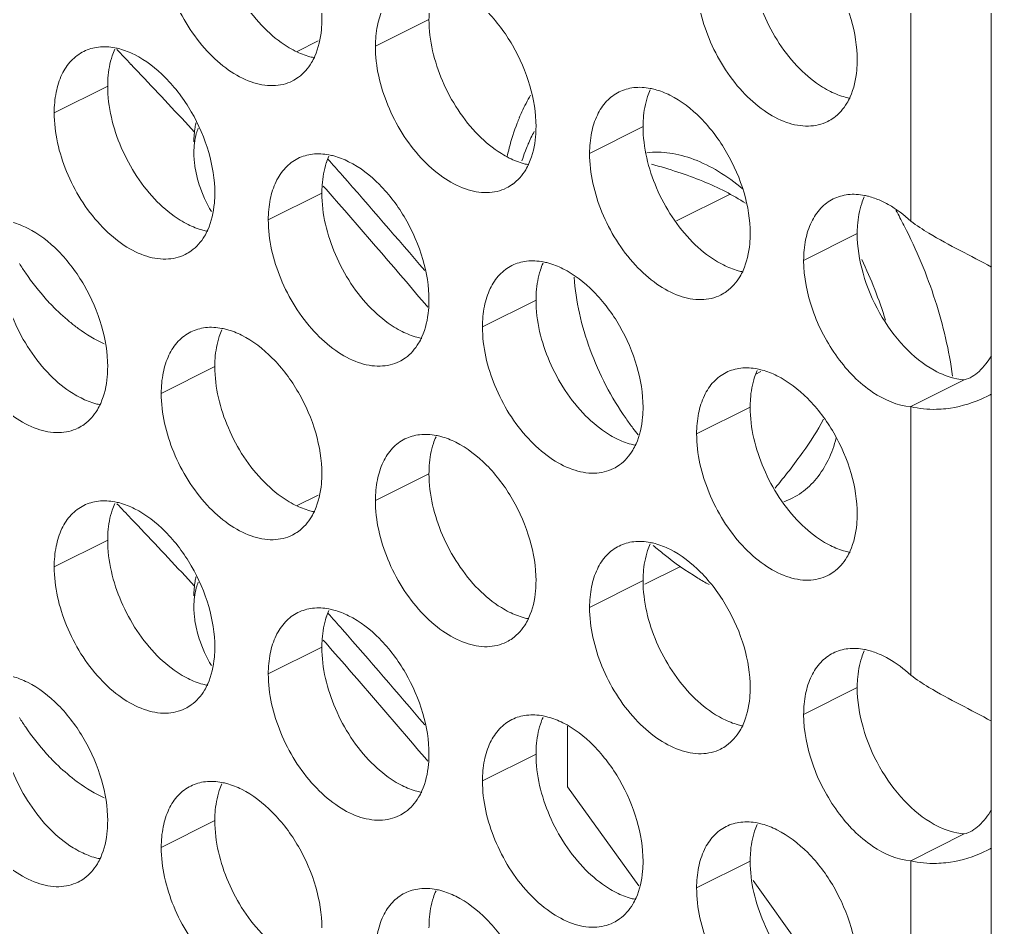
# Model space of a CAD drawing. Header units: millimetres. Extents: x 0 to 2524, y 0 to 1785.
# Drawn here: x 1889.64 to 1899.91, y 757.91 to 767.51 of the extents above; entities that cross this region are included whole.
import ezdxf

# ---------------------------------------------------------------- set-up
doc = ezdxf.new("R2010")
doc.units = ezdxf.units.MM
doc.header["$LTSCALE"] = 0.1
doc.layers.get('0').update_dxf_attribs({"lineweight": 13})
doc.layers.add('标注', color=251, linetype='Continuous', lineweight=9)

msp = doc.modelspace()

# ---------------------------------------------------------------- linework, layer by layer
msp.add_line((1899.906, 886.425), (1899.906, 742.319))
at = {"layer": '标注'}
for p, q in [((1899.058, 765.376), (1899.058, 768.216)), ((1893.967, 767.507), (1893.401, 767.225)), ((1892.573, 767.17), (1892.795, 767.281)), ((1890.572, 766.805), (1890.007, 766.522)), ((1891.389, 766.426), (1891.49, 766.318)), ((1896.229, 766.376), (1895.664, 766.093)), ((1892.835, 765.673), (1892.269, 765.39)), ((1892.88, 765.714), (1892.85, 765.748)), ((1896.582, 765.379), (1897.148, 765.662)), ((1898.989, 765.326), (1898.985, 765.334)), ((1898.492, 765.245), (1897.926, 764.962)), ((1895.098, 764.542), (1894.532, 764.259)), ((1893.954, 764.467), (1893.922, 764.505)), ((1891.704, 763.839), (1891.138, 763.556)), ((1897.422, 763.76), (1897.474, 763.786)), ((1899.623, 763.699), (1899.058, 763.416)), ((1897.361, 763.41), (1896.795, 763.128)), ((1899.058, 760.576), (1899.058, 763.416)), ((1893.967, 762.707), (1893.401, 762.425)), ((1892.573, 762.37), (1892.795, 762.481)), ((1890.572, 762.005), (1890.007, 761.722)), ((1896.626, 761.727), (1896.248, 761.538)), ((1891.389, 761.626), (1891.49, 761.518)), ((1896.229, 761.576), (1895.664, 761.293)), ((1892.88, 760.914), (1892.85, 760.948)), ((1892.835, 760.873), (1892.269, 760.59)), ((1898.492, 760.445), (1897.926, 760.162)), ((1895.431, 759.397), (1895.431, 760.037)), ((1893.954, 759.667), (1893.922, 759.705)), ((1895.098, 759.742), (1894.532, 759.459)), ((1895.431, 759.397), (1896.183, 758.351)), ((1891.704, 759.039), (1891.138, 758.756)), ((1899.623, 758.899), (1899.058, 758.616)), ((1897.361, 758.61), (1896.795, 758.328)), ((1899.058, 755.776), (1899.058, 758.616)), ((1897.391, 758.406), (1898.032, 757.515))]:
    msp.add_line(p, q, dxfattribs=at)
for centre, radius, start, end in [((1891.317, 766.893), 0.734, 155.8796, 161.7803), ((1829.164, 708.503), 85.012, 43.51188, 43.65626), ((1828.698, 708.062), 85.654, 42.95277, 43.51137), ((1892.321, 767.264), 0.453, 296.5256, 305.9034), ((1896.974, 766.465), 0.734, 155.8796, 161.7803), ((1896.927, 765.629), 2.174, 157.2852, 158.8498), ((1897.978, 766.836), 0.453, 296.5256, 305.9034), ((1896.499, 765.552), 1.616, 151.4088, 156.8911), ((1896.635, 765.491), 1.764, 156.8222, 159.4286), ((1892.433, 766.102), 0.95, 180.0525, 184.9808), ((1896.744, 765.45), 1.881, 159.4207, 162.5662), ((1893.58, 765.762), 0.734, 155.8796, 161.7803), ((1822.744, 704.199), 93.516, 41.2535, 41.39225), ((1822.014, 703.562), 94.485, 40.44311, 41.25198), ((1894.584, 766.133), 0.453, 296.5256, 305.9034), ((1892.83, 766.18), 1.357, 197.9612, 211.1634), ((1821.898, 703.454), 94.418, 40.2865, 41.25492), ((1899.235, 765.334), 0.733, 155.7955, 161.739), ((1894.171, 762.867), 5.409, 27.1317, 29.0064), ((1891.189, 765.43), 0.453, 296.5256, 305.9034), ((1894.36, 762.954), 4.64, 17.253, 25.748), ((1895.842, 764.631), 0.734, 155.8796, 161.7803), ((1896.846, 765.001), 0.453, 296.5256, 305.9034), ((1892.448, 763.928), 0.734, 155.8796, 161.7803), ((1893.452, 764.298), 0.453, 296.5256, 305.9034), ((1898.105, 763.499), 0.734, 155.8796, 161.7803), ((1890.058, 763.595), 0.453, 296.5256, 305.9034), ((1898.549, 765.029), 3.046, 214.8306, 217.1774), ((1894.711, 762.796), 0.734, 155.8796, 161.7803), ((1898.484, 764.979), 2.964, 217.1779, 218.8614), ((1895.715, 763.167), 0.453, 296.5256, 305.9034), ((1891.317, 762.093), 0.734, 155.8796, 161.7803), ((1829.164, 703.703), 85.012, 43.51188, 43.65626), ((1828.698, 703.262), 85.654, 42.95277, 43.51137), ((1892.321, 762.464), 0.453, 296.5256, 305.9034), ((1896.974, 761.665), 0.734, 155.8796, 161.7803), ((1898.776, 764.761), 3.723, 229.0818, 231.3617), ((1897.978, 762.036), 0.453, 296.5256, 305.9034), ((1892.433, 761.302), 0.95, 180.0525, 184.9808), ((1893.58, 760.962), 0.734, 155.8796, 161.7803), ((1822.744, 699.399), 93.516, 41.2535, 41.39225), ((1822.014, 698.762), 94.485, 40.44311, 41.25198), ((1892.83, 761.38), 1.357, 197.9612, 211.1634), ((1894.584, 761.333), 0.453, 296.5256, 305.9034), ((1821.898, 698.654), 94.418, 40.2865, 41.25492), ((1899.235, 760.534), 0.733, 155.7955, 161.739), ((1891.189, 760.63), 0.453, 296.5256, 305.9034), ((1895.842, 759.831), 0.734, 155.8796, 161.7803), ((1896.846, 760.201), 0.453, 296.5256, 305.9034), ((1892.448, 759.128), 0.734, 155.8796, 161.7803), ((1893.452, 759.498), 0.453, 296.5256, 305.9034), ((1898.105, 758.699), 0.734, 155.8796, 161.7803), ((1890.058, 758.795), 0.453, 296.5256, 305.9034), ((1894.711, 757.996), 0.734, 155.8796, 161.7803), ((1895.715, 758.367), 0.453, 296.5256, 305.9034)]:
    msp.add_arc(centre, radius, start, end, dxfattribs=at)
for points, knots in [([(1891.987, 768.971), (1892.107, 768.911), (1892.338, 768.73), (1892.604, 768.372), (1892.785, 767.953), (1892.835, 767.652), (1892.835, 767.507)], [0, 0, 0, 0, 0.229676, 0.488215, 0.753207, 1, 1, 1, 1]), ([(1892.228, 767.417), (1892.066, 767.58), (1891.815, 767.967), (1891.704, 768.417), (1891.704, 768.639)], [0, 0, 0, 0, 0.508684, 1, 1, 1, 1]), ([(1897.643, 768.543), (1897.764, 768.482), (1897.995, 768.302), (1898.261, 767.944), (1898.442, 767.525), (1898.492, 767.224), (1898.492, 767.079)], [0, 0, 0, 0, 0.229676, 0.488215, 0.753207, 1, 1, 1, 1]), ([(1892.523, 766.858), (1892.461, 766.827), (1892.311, 766.793), (1892.073, 766.841), (1891.834, 766.972), (1891.527, 767.249), (1891.241, 767.712), (1891.138, 768.144), (1891.138, 768.356)], [0, 0, 0, 0, 0.090718, 0.191742, 0.308104, 0.439279, 0.725532, 1, 1, 1, 1]), ([(1897.884, 766.988), (1897.723, 767.151), (1897.472, 767.538), (1897.361, 767.989), (1897.361, 768.21)], [0, 0, 0, 0, 0.508684, 1, 1, 1, 1]), ([(1898.18, 766.43), (1898.117, 766.399), (1897.968, 766.365), (1897.73, 766.413), (1897.491, 766.543), (1897.184, 766.821), (1896.898, 767.283), (1896.795, 767.716), (1896.795, 767.928)], [0, 0, 0, 0, 0.090718, 0.191742, 0.308104, 0.439279, 0.725532, 1, 1, 1, 1]), ([(1893.401, 767.225), (1893.401, 767.297), (1893.413, 767.436), (1893.472, 767.627), (1893.571, 767.779), (1893.664, 767.849), (1893.713, 767.874)], [0, 0, 0, 0, 0.289235, 0.54966, 0.782932, 1, 1, 1, 1]), ([(1893.967, 767.507), (1893.967, 767.536), (1893.97, 767.643), (1893.989, 767.751), (1894.014, 767.826)], [0, 0, 0, 0, 0.264225, 1, 1, 1, 1]), ([(1894.249, 767.84), (1894.37, 767.779), (1894.601, 767.599), (1894.867, 767.241), (1895.048, 766.822), (1895.098, 766.521), (1895.098, 766.376)], [0, 0, 0, 0, 0.229676, 0.488215, 0.753207, 1, 1, 1, 1]), ([(1892.552, 767.175), (1892.524, 767.19), (1892.406, 767.256), (1892.3, 767.343), (1892.228, 767.417)], [0, 0, 0, 0, 0.235002, 1, 1, 1, 1]), ([(1892.835, 767.507), (1892.835, 767.472), (1892.829, 767.34), (1892.8, 767.207), (1892.761, 767.119)], [0, 0, 0, 0, 0.268874, 1, 1, 1, 1]), ([(1894.49, 766.285), (1894.329, 766.448), (1894.078, 766.835), (1893.967, 767.286), (1893.967, 767.507)], [0, 0, 0, 0, 0.508684, 1, 1, 1, 1]), ([(1890.319, 767.171), (1890.367, 767.195), (1890.477, 767.226), (1890.591, 767.22), (1890.648, 767.209)], [0, 0, 0, 0, 0.482538, 1, 1, 1, 1]), ([(1890.648, 767.209), (1890.665, 767.206), (1890.736, 767.189), (1890.805, 767.162), (1890.855, 767.137)], [0, 0, 0, 0, 0.238696, 1, 1, 1, 1]), ([(1894.786, 765.727), (1894.723, 765.696), (1894.573, 765.662), (1894.336, 765.71), (1894.097, 765.84), (1893.789, 766.118), (1893.503, 766.581), (1893.401, 767.013), (1893.401, 767.225)], [0, 0, 0, 0, 0.090718, 0.191742, 0.308104, 0.439279, 0.725532, 1, 1, 1, 1]), ([(1890.007, 766.522), (1890.007, 766.595), (1890.019, 766.733), (1890.078, 766.924), (1890.177, 767.076), (1890.27, 767.146), (1890.319, 767.171)], [0, 0, 0, 0, 0.289235, 0.54966, 0.782932, 1, 1, 1, 1]), ([(1890.572, 766.805), (1890.572, 766.833), (1890.576, 766.94), (1890.595, 767.048), (1890.62, 767.123)], [0, 0, 0, 0, 0.264225, 1, 1, 1, 1]), ([(1890.855, 767.137), (1890.976, 767.076), (1891.206, 766.896), (1891.473, 766.538), (1891.654, 766.119), (1891.704, 765.818), (1891.704, 765.673)], [0, 0, 0, 0, 0.229676, 0.488215, 0.753207, 1, 1, 1, 1]), ([(1892.76, 767.103), (1892.743, 767.106), (1892.671, 767.123), (1892.602, 767.15), (1892.552, 767.175)], [0, 0, 0, 0, 0.238696, 1, 1, 1, 1]), ([(1892.761, 767.119), (1892.75, 767.096), (1892.707, 767.012), (1892.643, 766.938), (1892.587, 766.897)], [0, 0, 0, 0, 0.265525, 1, 1, 1, 1]), ([(1898.492, 767.079), (1898.492, 767.043), (1898.486, 766.911), (1898.457, 766.779), (1898.417, 766.69)], [0, 0, 0, 0, 0.268874, 1, 1, 1, 1]), ([(1898.209, 766.747), (1898.181, 766.761), (1898.063, 766.828), (1897.957, 766.915), (1897.884, 766.988)], [0, 0, 0, 0, 0.235002, 1, 1, 1, 1]), ([(1891.096, 765.582), (1890.935, 765.745), (1890.684, 766.132), (1890.572, 766.583), (1890.572, 766.805)], [0, 0, 0, 0, 0.508684, 1, 1, 1, 1]), ([(1895.975, 766.742), (1896.024, 766.766), (1896.134, 766.798), (1896.248, 766.791), (1896.304, 766.78)], [0, 0, 0, 0, 0.482538, 1, 1, 1, 1]), ([(1894.921, 766.469), (1894.93, 766.49), (1894.966, 766.572), (1895.007, 766.652), (1895.041, 766.709)], [0, 0, 0, 0, 0.252768, 1, 1, 1, 1]), ([(1895.664, 766.093), (1895.664, 766.166), (1895.676, 766.305), (1895.735, 766.495), (1895.834, 766.647), (1895.927, 766.718), (1895.975, 766.742)], [0, 0, 0, 0, 0.289235, 0.54966, 0.782932, 1, 1, 1, 1]), ([(1896.229, 766.376), (1896.229, 766.404), (1896.233, 766.512), (1896.252, 766.619), (1896.277, 766.694)], [0, 0, 0, 0, 0.264225, 1, 1, 1, 1]), ([(1896.304, 766.78), (1896.322, 766.777), (1896.393, 766.76), (1896.462, 766.733), (1896.512, 766.708)], [0, 0, 0, 0, 0.238696, 1, 1, 1, 1]), ([(1896.512, 766.708), (1896.633, 766.648), (1896.863, 766.468), (1897.129, 766.109), (1897.311, 765.691), (1897.361, 765.39), (1897.361, 765.245)], [0, 0, 0, 0, 0.229676, 0.488215, 0.753207, 1, 1, 1, 1]), ([(1898.417, 766.675), (1898.4, 766.678), (1898.328, 766.695), (1898.259, 766.722), (1898.209, 766.747)], [0, 0, 0, 0, 0.238696, 1, 1, 1, 1]), ([(1898.417, 766.69), (1898.407, 766.667), (1898.364, 766.583), (1898.3, 766.509), (1898.243, 766.468)], [0, 0, 0, 0, 0.265525, 1, 1, 1, 1]), ([(1891.392, 765.024), (1891.329, 764.993), (1891.179, 764.959), (1890.942, 765.007), (1890.703, 765.137), (1890.395, 765.415), (1890.109, 765.878), (1890.007, 766.31), (1890.007, 766.522)], [0, 0, 0, 0, 0.090718, 0.191742, 0.308104, 0.439279, 0.725532, 1, 1, 1, 1]), ([(1891.504, 766.417), (1891.501, 766.401), (1891.488, 766.334), (1891.483, 766.266), (1891.483, 766.214)], [0, 0, 0, 0, 0.239288, 1, 1, 1, 1]), ([(1894.793, 766.059), (1894.8, 766.09), (1894.828, 766.21), (1894.866, 766.328), (1894.899, 766.414)], [0, 0, 0, 0, 0.254417, 1, 1, 1, 1]), ([(1891.529, 766.36), (1891.521, 766.341), (1891.492, 766.257), (1891.483, 766.168), (1891.483, 766.101)], [0, 0, 0, 0, 0.232447, 1, 1, 1, 1]), ([(1894.815, 766.044), (1894.787, 766.058), (1894.669, 766.125), (1894.563, 766.212), (1894.49, 766.285)], [0, 0, 0, 0, 0.235002, 1, 1, 1, 1]), ([(1895.098, 766.376), (1895.098, 766.34), (1895.092, 766.208), (1895.063, 766.076), (1895.023, 765.987)], [0, 0, 0, 0, 0.268874, 1, 1, 1, 1]), ([(1896.753, 765.154), (1896.591, 765.317), (1896.34, 765.704), (1896.229, 766.155), (1896.229, 766.376)], [0, 0, 0, 0, 0.508684, 1, 1, 1, 1]), ([(1892.581, 766.039), (1892.63, 766.063), (1892.74, 766.095), (1892.853, 766.088), (1892.91, 766.077)], [0, 0, 0, 0, 0.482538, 1, 1, 1, 1]), ([(1892.91, 766.077), (1892.928, 766.074), (1892.999, 766.058), (1893.068, 766.03), (1893.118, 766.005)], [0, 0, 0, 0, 0.238696, 1, 1, 1, 1]), ([(1897.049, 764.596), (1896.986, 764.564), (1896.836, 764.531), (1896.598, 764.578), (1896.36, 764.709), (1896.052, 764.986), (1895.766, 765.449), (1895.664, 765.882), (1895.664, 766.093)], [0, 0, 0, 0, 0.090718, 0.191742, 0.308104, 0.439279, 0.725532, 1, 1, 1, 1]), ([(1896.269, 766.1), (1896.349, 766.11), (1896.52, 766.105), (1896.777, 766.035), (1897.037, 765.905), (1897.201, 765.787), (1897.281, 765.719)], [0, 0, 0, 0, 0.217841, 0.455443, 0.716207, 1, 1, 1, 1]), ([(1891.486, 766.019), (1891.488, 765.998), (1891.498, 765.911), (1891.519, 765.825), (1891.539, 765.762)], [0, 0, 0, 0, 0.241904, 1, 1, 1, 1]), ([(1892.269, 765.39), (1892.269, 765.463), (1892.281, 765.602), (1892.34, 765.792), (1892.44, 765.944), (1892.532, 766.015), (1892.581, 766.039)], [0, 0, 0, 0, 0.289235, 0.54966, 0.782932, 1, 1, 1, 1]), ([(1892.835, 765.673), (1892.835, 765.702), (1892.839, 765.809), (1892.858, 765.916), (1892.882, 765.992)], [0, 0, 0, 0, 0.264225, 1, 1, 1, 1]), ([(1893.118, 766.005), (1893.239, 765.945), (1893.469, 765.765), (1893.735, 765.407), (1893.916, 764.988), (1893.967, 764.687), (1893.967, 764.542)], [0, 0, 0, 0, 0.229676, 0.488215, 0.753207, 1, 1, 1, 1]), ([(1895.023, 765.972), (1895.006, 765.975), (1894.934, 765.992), (1894.865, 766.019), (1894.815, 766.044)], [0, 0, 0, 0, 0.238696, 1, 1, 1, 1]), ([(1895.023, 765.987), (1895.013, 765.964), (1894.97, 765.88), (1894.906, 765.806), (1894.849, 765.765)], [0, 0, 0, 0, 0.265525, 1, 1, 1, 1]), ([(1896.317, 765.979), (1896.411, 765.953), (1896.594, 765.899), (1896.856, 765.804), (1897.096, 765.695), (1897.244, 765.61), (1897.313, 765.565)], [0, 0, 0, 0, 0.269472, 0.528211, 0.772442, 1, 1, 1, 1]), ([(1891.704, 765.673), (1891.704, 765.638), (1891.698, 765.505), (1891.669, 765.373), (1891.629, 765.284)], [0, 0, 0, 0, 0.268874, 1, 1, 1, 1]), ([(1893.359, 764.451), (1893.197, 764.614), (1892.946, 765.001), (1892.835, 765.452), (1892.835, 765.673)], [0, 0, 0, 0, 0.508684, 1, 1, 1, 1]), ([(1898.238, 765.611), (1898.287, 765.635), (1898.397, 765.667), (1898.512, 765.66), (1898.569, 765.649)], [0, 0, 0, 0, 0.482495, 1, 1, 1, 1]), ([(1891.421, 765.341), (1891.393, 765.355), (1891.275, 765.422), (1891.169, 765.509), (1891.096, 765.582)], [0, 0, 0, 0, 0.235002, 1, 1, 1, 1]), ([(1897.926, 764.962), (1897.926, 765.035), (1897.938, 765.174), (1897.997, 765.364), (1898.097, 765.516), (1898.189, 765.586), (1898.238, 765.611)], [0, 0, 0, 0, 0.289285, 0.549663, 0.782917, 1, 1, 1, 1]), ([(1898.492, 765.245), (1898.492, 765.273), (1898.496, 765.381), (1898.515, 765.488), (1898.539, 765.564)], [0, 0, 0, 0, 0.264302, 1, 1, 1, 1]), ([(1898.569, 765.649), (1898.583, 765.646), (1898.641, 765.633), (1898.698, 765.612), (1898.739, 765.594)], [0, 0, 0, 0, 0.240479, 1, 1, 1, 1]), ([(1898.739, 765.594), (1898.767, 765.581), (1898.882, 765.523), (1898.986, 765.443), (1899.058, 765.376)], [0, 0, 0, 0, 0.235232, 1, 1, 1, 1]), ([(1889.516, 765.374), (1889.533, 765.371), (1889.605, 765.355), (1889.674, 765.327), (1889.724, 765.302)], [0, 0, 0, 0, 0.238696, 1, 1, 1, 1]), ([(1893.655, 763.893), (1893.592, 763.862), (1893.442, 763.828), (1893.204, 763.875), (1892.966, 764.006), (1892.658, 764.284), (1892.372, 764.746), (1892.269, 765.179), (1892.269, 765.39)], [0, 0, 0, 0, 0.090718, 0.191742, 0.308104, 0.439279, 0.725532, 1, 1, 1, 1]), ([(1899.058, 765.376), (1899.12, 765.33), (1899.394, 765.151), (1899.692, 765.012), (1899.911, 764.891)], [0, 0, 0, 0, 0.234709, 1, 1, 1, 1]), ([(1889.724, 765.302), (1889.845, 765.242), (1890.075, 765.062), (1890.341, 764.704), (1890.522, 764.285), (1890.572, 763.984), (1890.572, 763.839)], [0, 0, 0, 0, 0.229676, 0.488215, 0.753207, 1, 1, 1, 1]), ([(1891.629, 765.269), (1891.611, 765.272), (1891.54, 765.289), (1891.471, 765.316), (1891.421, 765.341)], [0, 0, 0, 0, 0.238696, 1, 1, 1, 1]), ([(1891.629, 765.284), (1891.619, 765.261), (1891.576, 765.177), (1891.511, 765.103), (1891.455, 765.063)], [0, 0, 0, 0, 0.265525, 1, 1, 1, 1]), ([(1899.5, 763.738), (1899.463, 764.009), (1899.334, 764.555), (1899.119, 765.072), (1898.989, 765.326)], [0, 0, 0, 0, 0.49011, 1, 1, 1, 1]), ([(1897.078, 764.913), (1897.049, 764.927), (1896.931, 764.993), (1896.826, 765.081), (1896.753, 765.154)], [0, 0, 0, 0, 0.235002, 1, 1, 1, 1]), ([(1897.361, 765.245), (1897.361, 765.209), (1897.355, 765.077), (1897.326, 764.944), (1897.286, 764.856)], [0, 0, 0, 0, 0.268874, 1, 1, 1, 1]), ([(1899.305, 763.8), (1899.188, 763.864), (1898.967, 764.047), (1898.712, 764.402), (1898.539, 764.811), (1898.492, 765.104), (1898.492, 765.245)], [0, 0, 0, 0, 0.232183, 0.490902, 0.754575, 1, 1, 1, 1]), ([(1889.965, 763.748), (1889.803, 763.911), (1889.552, 764.298), (1889.441, 764.749), (1889.441, 764.97)], [0, 0, 0, 0, 0.508684, 1, 1, 1, 1]), ([(1894.844, 764.908), (1894.892, 764.932), (1895.002, 764.964), (1895.116, 764.957), (1895.173, 764.946)], [0, 0, 0, 0, 0.482538, 1, 1, 1, 1]), ([(1895.173, 764.946), (1895.19, 764.943), (1895.262, 764.926), (1895.331, 764.899), (1895.381, 764.874)], [0, 0, 0, 0, 0.238696, 1, 1, 1, 1]), ([(1899.058, 763.416), (1898.916, 763.426), (1898.61, 763.561), (1898.256, 763.931), (1898, 764.416), (1897.926, 764.784), (1897.926, 764.962)], [0, 0, 0, 0, 0.207992, 0.463273, 0.739832, 1, 1, 1, 1]), ([(1889.64, 764.928), (1889.661, 764.894), (1889.748, 764.761), (1889.847, 764.635), (1889.926, 764.546)], [0, 0, 0, 0, 0.254374, 1, 1, 1, 1]), ([(1894.532, 764.259), (1894.532, 764.332), (1894.544, 764.471), (1894.603, 764.661), (1894.703, 764.813), (1894.795, 764.884), (1894.844, 764.908)], [0, 0, 0, 0, 0.289235, 0.54966, 0.782932, 1, 1, 1, 1]), ([(1895.098, 764.542), (1895.098, 764.57), (1895.102, 764.678), (1895.12, 764.785), (1895.145, 764.86)], [0, 0, 0, 0, 0.264225, 1, 1, 1, 1]), ([(1895.381, 764.874), (1895.501, 764.814), (1895.732, 764.633), (1895.998, 764.275), (1896.179, 763.856), (1896.229, 763.555), (1896.229, 763.41)], [0, 0, 0, 0, 0.229676, 0.488215, 0.753207, 1, 1, 1, 1]), ([(1897.285, 764.84), (1897.268, 764.844), (1897.197, 764.86), (1897.128, 764.888), (1897.078, 764.913)], [0, 0, 0, 0, 0.238696, 1, 1, 1, 1]), ([(1897.286, 764.856), (1897.276, 764.833), (1897.232, 764.749), (1897.168, 764.675), (1897.112, 764.634)], [0, 0, 0, 0, 0.265525, 1, 1, 1, 1]), ([(1896.049, 763.289), (1895.971, 763.401), (1895.829, 763.637), (1895.663, 764.012), (1895.549, 764.395), (1895.509, 764.656), (1895.5, 764.783)], [0, 0, 0, 0, 0.255305, 0.511487, 0.761754, 1, 1, 1, 1]), ([(1890.26, 763.19), (1890.198, 763.159), (1890.048, 763.125), (1889.81, 763.172), (1889.572, 763.303), (1889.264, 763.581), (1888.978, 764.043), (1888.875, 764.476), (1888.875, 764.687)], [0, 0, 0, 0, 0.090718, 0.191742, 0.308104, 0.439279, 0.725532, 1, 1, 1, 1]), ([(1889.926, 764.546), (1889.945, 764.525), (1890.022, 764.443), (1890.105, 764.366), (1890.17, 764.313)], [0, 0, 0, 0, 0.256131, 1, 1, 1, 1]), ([(1893.967, 764.542), (1893.967, 764.506), (1893.961, 764.374), (1893.932, 764.241), (1893.892, 764.153)], [0, 0, 0, 0, 0.268874, 1, 1, 1, 1]), ([(1895.622, 763.32), (1895.46, 763.483), (1895.209, 763.87), (1895.098, 764.32), (1895.098, 764.542)], [0, 0, 0, 0, 0.508684, 1, 1, 1, 1]), ([(1893.684, 764.21), (1893.655, 764.224), (1893.537, 764.29), (1893.432, 764.378), (1893.359, 764.451)], [0, 0, 0, 0, 0.235002, 1, 1, 1, 1]), ([(1890.17, 764.313), (1890.199, 764.288), (1890.314, 764.2), (1890.439, 764.124), (1890.536, 764.079)], [0, 0, 0, 0, 0.262334, 1, 1, 1, 1]), ([(1891.45, 764.205), (1891.498, 764.229), (1891.608, 764.261), (1891.722, 764.254), (1891.779, 764.243)], [0, 0, 0, 0, 0.482538, 1, 1, 1, 1]), ([(1891.779, 764.243), (1891.796, 764.24), (1891.868, 764.223), (1891.937, 764.196), (1891.987, 764.171)], [0, 0, 0, 0, 0.238696, 1, 1, 1, 1]), ([(1895.917, 762.761), (1895.855, 762.73), (1895.705, 762.696), (1895.467, 762.744), (1895.229, 762.875), (1894.921, 763.152), (1894.635, 763.615), (1894.532, 764.047), (1894.532, 764.259)], [0, 0, 0, 0, 0.090718, 0.191742, 0.308104, 0.439279, 0.725532, 1, 1, 1, 1]), ([(1891.138, 763.556), (1891.138, 763.629), (1891.15, 763.768), (1891.209, 763.958), (1891.308, 764.11), (1891.401, 764.181), (1891.45, 764.205)], [0, 0, 0, 0, 0.289235, 0.54966, 0.782932, 1, 1, 1, 1]), ([(1891.704, 763.839), (1891.704, 763.867), (1891.707, 763.975), (1891.726, 764.082), (1891.751, 764.157)], [0, 0, 0, 0, 0.264225, 1, 1, 1, 1]), ([(1891.987, 764.171), (1892.107, 764.111), (1892.338, 763.93), (1892.604, 763.572), (1892.785, 763.153), (1892.835, 762.852), (1892.835, 762.707)], [0, 0, 0, 0, 0.229676, 0.488215, 0.753207, 1, 1, 1, 1]), ([(1893.891, 764.137), (1893.874, 764.141), (1893.803, 764.157), (1893.734, 764.185), (1893.684, 764.21)], [0, 0, 0, 0, 0.238696, 1, 1, 1, 1]), ([(1893.892, 764.153), (1893.882, 764.13), (1893.838, 764.046), (1893.774, 763.972), (1893.718, 763.931)], [0, 0, 0, 0, 0.265525, 1, 1, 1, 1]), ([(1899.91, 763.954), (1899.874, 763.893), (1899.796, 763.789), (1899.682, 763.711), (1899.623, 763.699)], [0, 0, 0, 0, 0.540802, 1, 1, 1, 1]), ([(1890.572, 763.839), (1890.572, 763.803), (1890.567, 763.671), (1890.537, 763.538), (1890.498, 763.45)], [0, 0, 0, 0, 0.268874, 1, 1, 1, 1]), ([(1892.228, 762.617), (1892.066, 762.78), (1891.815, 763.167), (1891.704, 763.617), (1891.704, 763.839)], [0, 0, 0, 0, 0.508684, 1, 1, 1, 1]), ([(1897.107, 763.777), (1897.155, 763.801), (1897.265, 763.832), (1897.379, 763.826), (1897.436, 763.815)], [0, 0, 0, 0, 0.482538, 1, 1, 1, 1]), ([(1897.436, 763.815), (1897.453, 763.811), (1897.525, 763.795), (1897.593, 763.768), (1897.643, 763.743)], [0, 0, 0, 0, 0.238696, 1, 1, 1, 1]), ([(1890.29, 763.507), (1890.261, 763.521), (1890.143, 763.587), (1890.038, 763.675), (1889.965, 763.748)], [0, 0, 0, 0, 0.235002, 1, 1, 1, 1]), ([(1896.795, 763.128), (1896.795, 763.2), (1896.807, 763.339), (1896.866, 763.53), (1896.965, 763.682), (1897.058, 763.752), (1897.107, 763.777)], [0, 0, 0, 0, 0.289235, 0.54966, 0.782932, 1, 1, 1, 1]), ([(1897.361, 763.41), (1897.361, 763.439), (1897.364, 763.546), (1897.383, 763.654), (1897.408, 763.729)], [0, 0, 0, 0, 0.264225, 1, 1, 1, 1]), ([(1897.643, 763.743), (1897.764, 763.682), (1897.995, 763.502), (1898.261, 763.144), (1898.442, 762.725), (1898.492, 762.424), (1898.492, 762.279)], [0, 0, 0, 0, 0.229676, 0.488215, 0.753207, 1, 1, 1, 1]), ([(1899.623, 763.699), (1899.597, 763.701), (1899.486, 763.716), (1899.38, 763.759), (1899.305, 763.8)], [0, 0, 0, 0, 0.232248, 1, 1, 1, 1]), ([(1890.497, 763.435), (1890.48, 763.438), (1890.408, 763.454), (1890.34, 763.482), (1890.29, 763.507)], [0, 0, 0, 0, 0.238696, 1, 1, 1, 1]), ([(1892.523, 762.058), (1892.461, 762.027), (1892.311, 761.993), (1892.073, 762.041), (1891.834, 762.172), (1891.527, 762.449), (1891.241, 762.912), (1891.138, 763.344), (1891.138, 763.556)], [0, 0, 0, 0, 0.090718, 0.191742, 0.308104, 0.439279, 0.725532, 1, 1, 1, 1]), ([(1899.911, 763.55), (1899.873, 763.529), (1899.721, 763.454), (1899.554, 763.408), (1899.429, 763.394)], [0, 0, 0, 0, 0.258855, 1, 1, 1, 1]), ([(1890.498, 763.45), (1890.487, 763.427), (1890.444, 763.343), (1890.38, 763.269), (1890.324, 763.228)], [0, 0, 0, 0, 0.265525, 1, 1, 1, 1]), ([(1896.229, 763.41), (1896.229, 763.375), (1896.224, 763.243), (1896.194, 763.11), (1896.155, 763.022)], [0, 0, 0, 0, 0.268874, 1, 1, 1, 1]), ([(1897.884, 762.188), (1897.723, 762.351), (1897.472, 762.738), (1897.361, 763.189), (1897.361, 763.41)], [0, 0, 0, 0, 0.508684, 1, 1, 1, 1]), ([(1899.429, 763.394), (1899.396, 763.391), (1899.272, 763.382), (1899.146, 763.393), (1899.058, 763.416)], [0, 0, 0, 0, 0.268459, 1, 1, 1, 1]), ([(1895.946, 763.078), (1895.918, 763.092), (1895.8, 763.159), (1895.695, 763.246), (1895.622, 763.32)], [0, 0, 0, 0, 0.235002, 1, 1, 1, 1]), ([(1898.137, 763.283), (1898.073, 763.162), (1897.91, 762.912), (1897.726, 762.678), (1897.624, 762.554)], [0, 0, 0, 0, 0.459492, 1, 1, 1, 1]), ([(1893.713, 763.074), (1893.761, 763.098), (1893.871, 763.129), (1893.985, 763.123), (1894.042, 763.112)], [0, 0, 0, 0, 0.482538, 1, 1, 1, 1]), ([(1894.042, 763.112), (1894.059, 763.108), (1894.13, 763.092), (1894.199, 763.065), (1894.249, 763.04)], [0, 0, 0, 0, 0.238696, 1, 1, 1, 1]), ([(1898.18, 761.63), (1898.117, 761.599), (1897.968, 761.565), (1897.73, 761.613), (1897.491, 761.743), (1897.184, 762.021), (1896.898, 762.483), (1896.795, 762.916), (1896.795, 763.128)], [0, 0, 0, 0, 0.090718, 0.191742, 0.308104, 0.439279, 0.725532, 1, 1, 1, 1]), ([(1893.401, 762.425), (1893.401, 762.497), (1893.413, 762.636), (1893.472, 762.827), (1893.571, 762.979), (1893.664, 763.049), (1893.713, 763.074)], [0, 0, 0, 0, 0.289235, 0.54966, 0.782932, 1, 1, 1, 1]), ([(1893.967, 762.707), (1893.967, 762.736), (1893.97, 762.843), (1893.989, 762.951), (1894.014, 763.026)], [0, 0, 0, 0, 0.264225, 1, 1, 1, 1]), ([(1894.249, 763.04), (1894.37, 762.979), (1894.601, 762.799), (1894.867, 762.441), (1895.048, 762.022), (1895.098, 761.721), (1895.098, 761.576)], [0, 0, 0, 0, 0.229676, 0.488215, 0.753207, 1, 1, 1, 1]), ([(1896.154, 763.006), (1896.137, 763.009), (1896.065, 763.026), (1895.996, 763.053), (1895.946, 763.078)], [0, 0, 0, 0, 0.238696, 1, 1, 1, 1]), ([(1896.155, 763.022), (1896.144, 762.999), (1896.101, 762.915), (1896.037, 762.841), (1895.981, 762.8)], [0, 0, 0, 0, 0.265525, 1, 1, 1, 1]), ([(1898.27, 763.086), (1898.249, 763.005), (1898.195, 762.853), (1898.071, 762.653), (1897.91, 762.5), (1897.782, 762.433), (1897.716, 762.41)], [0, 0, 0, 0, 0.276229, 0.530172, 0.768182, 1, 1, 1, 1]), ([(1892.835, 762.707), (1892.835, 762.672), (1892.829, 762.54), (1892.8, 762.407), (1892.761, 762.319)], [0, 0, 0, 0, 0.268874, 1, 1, 1, 1]), ([(1894.49, 761.485), (1894.329, 761.648), (1894.078, 762.035), (1893.967, 762.486), (1893.967, 762.707)], [0, 0, 0, 0, 0.508684, 1, 1, 1, 1]), ([(1892.552, 762.375), (1892.524, 762.39), (1892.406, 762.456), (1892.3, 762.543), (1892.228, 762.617)], [0, 0, 0, 0, 0.235002, 1, 1, 1, 1]), ([(1890.319, 762.371), (1890.367, 762.395), (1890.477, 762.426), (1890.591, 762.42), (1890.648, 762.409)], [0, 0, 0, 0, 0.482538, 1, 1, 1, 1]), ([(1890.648, 762.409), (1890.665, 762.406), (1890.736, 762.389), (1890.805, 762.362), (1890.855, 762.337)], [0, 0, 0, 0, 0.238696, 1, 1, 1, 1]), ([(1892.76, 762.303), (1892.743, 762.306), (1892.671, 762.323), (1892.602, 762.35), (1892.552, 762.375)], [0, 0, 0, 0, 0.238696, 1, 1, 1, 1]), ([(1894.786, 760.927), (1894.723, 760.896), (1894.573, 760.862), (1894.336, 760.91), (1894.097, 761.04), (1893.789, 761.318), (1893.503, 761.781), (1893.401, 762.213), (1893.401, 762.425)], [0, 0, 0, 0, 0.090718, 0.191742, 0.308104, 0.439279, 0.725532, 1, 1, 1, 1]), ([(1890.007, 761.722), (1890.007, 761.795), (1890.019, 761.933), (1890.078, 762.124), (1890.177, 762.276), (1890.27, 762.346), (1890.319, 762.371)], [0, 0, 0, 0, 0.289235, 0.54966, 0.782932, 1, 1, 1, 1]), ([(1890.572, 762.005), (1890.572, 762.033), (1890.576, 762.14), (1890.595, 762.248), (1890.62, 762.323)], [0, 0, 0, 0, 0.264225, 1, 1, 1, 1]), ([(1890.855, 762.337), (1890.976, 762.276), (1891.206, 762.096), (1891.473, 761.738), (1891.654, 761.319), (1891.704, 761.018), (1891.704, 760.873)], [0, 0, 0, 0, 0.229676, 0.488215, 0.753207, 1, 1, 1, 1]), ([(1892.761, 762.319), (1892.75, 762.296), (1892.707, 762.212), (1892.643, 762.138), (1892.587, 762.097)], [0, 0, 0, 0, 0.265525, 1, 1, 1, 1]), ([(1898.492, 762.279), (1898.492, 762.243), (1898.486, 762.111), (1898.457, 761.979), (1898.417, 761.89)], [0, 0, 0, 0, 0.268874, 1, 1, 1, 1]), ([(1898.209, 761.947), (1898.181, 761.961), (1898.063, 762.028), (1897.957, 762.115), (1897.884, 762.188)], [0, 0, 0, 0, 0.235002, 1, 1, 1, 1]), ([(1891.096, 760.782), (1890.935, 760.945), (1890.684, 761.332), (1890.572, 761.783), (1890.572, 762.005)], [0, 0, 0, 0, 0.508684, 1, 1, 1, 1]), ([(1895.975, 761.942), (1896.024, 761.966), (1896.134, 761.998), (1896.248, 761.991), (1896.304, 761.98)], [0, 0, 0, 0, 0.482538, 1, 1, 1, 1]), ([(1896.304, 761.98), (1896.322, 761.977), (1896.393, 761.96), (1896.462, 761.933), (1896.512, 761.908)], [0, 0, 0, 0, 0.238696, 1, 1, 1, 1]), ([(1895.664, 761.293), (1895.664, 761.366), (1895.676, 761.505), (1895.735, 761.695), (1895.834, 761.847), (1895.927, 761.918), (1895.975, 761.942)], [0, 0, 0, 0, 0.289235, 0.54966, 0.782932, 1, 1, 1, 1]), ([(1896.229, 761.576), (1896.229, 761.604), (1896.233, 761.712), (1896.252, 761.819), (1896.277, 761.894)], [0, 0, 0, 0, 0.264225, 1, 1, 1, 1]), ([(1896.512, 761.908), (1896.633, 761.848), (1896.863, 761.668), (1897.129, 761.309), (1897.311, 760.891), (1897.361, 760.59), (1897.361, 760.445)], [0, 0, 0, 0, 0.229676, 0.488215, 0.753207, 1, 1, 1, 1]), ([(1898.417, 761.875), (1898.4, 761.878), (1898.328, 761.895), (1898.259, 761.922), (1898.209, 761.947)], [0, 0, 0, 0, 0.238696, 1, 1, 1, 1]), ([(1898.417, 761.89), (1898.407, 761.867), (1898.364, 761.783), (1898.3, 761.709), (1898.243, 761.668)], [0, 0, 0, 0, 0.265525, 1, 1, 1, 1]), ([(1896.928, 761.534), (1896.887, 761.556), (1896.721, 761.652), (1896.564, 761.763), (1896.451, 761.853)], [0, 0, 0, 0, 0.243922, 1, 1, 1, 1]), ([(1891.392, 760.224), (1891.329, 760.193), (1891.179, 760.159), (1890.942, 760.207), (1890.703, 760.337), (1890.395, 760.615), (1890.109, 761.078), (1890.007, 761.51), (1890.007, 761.722)], [0, 0, 0, 0, 0.090718, 0.191742, 0.308104, 0.439279, 0.725532, 1, 1, 1, 1]), ([(1891.504, 761.617), (1891.501, 761.601), (1891.488, 761.534), (1891.483, 761.466), (1891.483, 761.414)], [0, 0, 0, 0, 0.239288, 1, 1, 1, 1]), ([(1891.529, 761.56), (1891.521, 761.541), (1891.492, 761.457), (1891.483, 761.368), (1891.483, 761.301)], [0, 0, 0, 0, 0.232447, 1, 1, 1, 1]), ([(1895.098, 761.576), (1895.098, 761.54), (1895.092, 761.408), (1895.063, 761.276), (1895.023, 761.187)], [0, 0, 0, 0, 0.268874, 1, 1, 1, 1]), ([(1896.753, 760.354), (1896.591, 760.517), (1896.34, 760.904), (1896.229, 761.355), (1896.229, 761.576)], [0, 0, 0, 0, 0.508684, 1, 1, 1, 1]), ([(1894.815, 761.244), (1894.787, 761.258), (1894.669, 761.325), (1894.563, 761.412), (1894.49, 761.485)], [0, 0, 0, 0, 0.235002, 1, 1, 1, 1]), ([(1892.581, 761.239), (1892.63, 761.263), (1892.74, 761.295), (1892.853, 761.288), (1892.91, 761.277)], [0, 0, 0, 0, 0.482538, 1, 1, 1, 1]), ([(1892.91, 761.277), (1892.928, 761.274), (1892.999, 761.258), (1893.068, 761.23), (1893.118, 761.205)], [0, 0, 0, 0, 0.238696, 1, 1, 1, 1]), ([(1895.023, 761.172), (1895.006, 761.175), (1894.934, 761.192), (1894.865, 761.219), (1894.815, 761.244)], [0, 0, 0, 0, 0.238696, 1, 1, 1, 1]), ([(1897.049, 759.796), (1896.986, 759.764), (1896.836, 759.731), (1896.598, 759.778), (1896.36, 759.909), (1896.052, 760.186), (1895.766, 760.649), (1895.664, 761.082), (1895.664, 761.293)], [0, 0, 0, 0, 0.090718, 0.191742, 0.308104, 0.439279, 0.725532, 1, 1, 1, 1]), ([(1891.486, 761.219), (1891.488, 761.198), (1891.498, 761.111), (1891.519, 761.025), (1891.539, 760.962)], [0, 0, 0, 0, 0.241904, 1, 1, 1, 1]), ([(1892.269, 760.59), (1892.269, 760.663), (1892.281, 760.802), (1892.34, 760.992), (1892.44, 761.144), (1892.532, 761.215), (1892.581, 761.239)], [0, 0, 0, 0, 0.289235, 0.54966, 0.782932, 1, 1, 1, 1]), ([(1892.835, 760.873), (1892.835, 760.902), (1892.839, 761.009), (1892.858, 761.116), (1892.882, 761.192)], [0, 0, 0, 0, 0.264225, 1, 1, 1, 1]), ([(1893.118, 761.205), (1893.239, 761.145), (1893.469, 760.965), (1893.735, 760.607), (1893.916, 760.188), (1893.967, 759.887), (1893.967, 759.742)], [0, 0, 0, 0, 0.229676, 0.488215, 0.753207, 1, 1, 1, 1]), ([(1895.023, 761.187), (1895.013, 761.164), (1894.97, 761.08), (1894.906, 761.006), (1894.849, 760.965)], [0, 0, 0, 0, 0.265525, 1, 1, 1, 1]), ([(1891.704, 760.873), (1891.704, 760.838), (1891.698, 760.705), (1891.669, 760.573), (1891.629, 760.484)], [0, 0, 0, 0, 0.268874, 1, 1, 1, 1]), ([(1893.359, 759.651), (1893.197, 759.814), (1892.946, 760.201), (1892.835, 760.652), (1892.835, 760.873)], [0, 0, 0, 0, 0.508684, 1, 1, 1, 1]), ([(1898.238, 760.811), (1898.287, 760.835), (1898.397, 760.867), (1898.512, 760.86), (1898.569, 760.849)], [0, 0, 0, 0, 0.482495, 1, 1, 1, 1]), ([(1898.569, 760.849), (1898.583, 760.846), (1898.641, 760.833), (1898.698, 760.812), (1898.739, 760.794)], [0, 0, 0, 0, 0.240479, 1, 1, 1, 1]), ([(1891.421, 760.541), (1891.393, 760.555), (1891.275, 760.622), (1891.169, 760.709), (1891.096, 760.782)], [0, 0, 0, 0, 0.235002, 1, 1, 1, 1]), ([(1897.926, 760.162), (1897.926, 760.235), (1897.938, 760.374), (1897.997, 760.564), (1898.097, 760.716), (1898.189, 760.786), (1898.238, 760.811)], [0, 0, 0, 0, 0.289285, 0.549663, 0.782917, 1, 1, 1, 1]), ([(1898.492, 760.445), (1898.492, 760.473), (1898.496, 760.581), (1898.515, 760.688), (1898.539, 760.764)], [0, 0, 0, 0, 0.264302, 1, 1, 1, 1]), ([(1898.739, 760.794), (1898.767, 760.781), (1898.882, 760.723), (1898.986, 760.643), (1899.058, 760.576)], [0, 0, 0, 0, 0.235232, 1, 1, 1, 1]), ([(1889.516, 760.574), (1889.533, 760.571), (1889.605, 760.555), (1889.674, 760.527), (1889.724, 760.502)], [0, 0, 0, 0, 0.238696, 1, 1, 1, 1]), ([(1891.629, 760.469), (1891.611, 760.472), (1891.54, 760.489), (1891.471, 760.516), (1891.421, 760.541)], [0, 0, 0, 0, 0.238696, 1, 1, 1, 1]), ([(1893.655, 759.093), (1893.592, 759.062), (1893.442, 759.028), (1893.204, 759.075), (1892.966, 759.206), (1892.658, 759.484), (1892.372, 759.946), (1892.269, 760.379), (1892.269, 760.59)], [0, 0, 0, 0, 0.090718, 0.191742, 0.308104, 0.439279, 0.725532, 1, 1, 1, 1]), ([(1899.058, 760.576), (1899.12, 760.53), (1899.394, 760.351), (1899.692, 760.212), (1899.911, 760.091)], [0, 0, 0, 0, 0.234709, 1, 1, 1, 1]), ([(1889.724, 760.502), (1889.845, 760.442), (1890.075, 760.262), (1890.341, 759.904), (1890.522, 759.485), (1890.572, 759.184), (1890.572, 759.039)], [0, 0, 0, 0, 0.229676, 0.488215, 0.753207, 1, 1, 1, 1]), ([(1891.629, 760.484), (1891.619, 760.461), (1891.576, 760.377), (1891.511, 760.303), (1891.455, 760.263)], [0, 0, 0, 0, 0.265525, 1, 1, 1, 1]), ([(1897.361, 760.445), (1897.361, 760.409), (1897.355, 760.277), (1897.326, 760.144), (1897.286, 760.056)], [0, 0, 0, 0, 0.268874, 1, 1, 1, 1]), ([(1899.305, 759), (1899.188, 759.064), (1898.967, 759.247), (1898.712, 759.602), (1898.539, 760.011), (1898.492, 760.304), (1898.492, 760.445)], [0, 0, 0, 0, 0.232183, 0.490902, 0.754575, 1, 1, 1, 1]), ([(1897.078, 760.113), (1897.049, 760.127), (1896.931, 760.193), (1896.826, 760.281), (1896.753, 760.354)], [0, 0, 0, 0, 0.235002, 1, 1, 1, 1]), ([(1889.965, 758.948), (1889.803, 759.111), (1889.552, 759.498), (1889.441, 759.949), (1889.441, 760.17)], [0, 0, 0, 0, 0.508684, 1, 1, 1, 1]), ([(1889.64, 760.128), (1889.661, 760.094), (1889.748, 759.961), (1889.847, 759.835), (1889.926, 759.746)], [0, 0, 0, 0, 0.254374, 1, 1, 1, 1]), ([(1894.844, 760.108), (1894.892, 760.132), (1895.002, 760.164), (1895.116, 760.157), (1895.173, 760.146)], [0, 0, 0, 0, 0.482538, 1, 1, 1, 1]), ([(1895.173, 760.146), (1895.19, 760.143), (1895.262, 760.126), (1895.331, 760.099), (1895.381, 760.074)], [0, 0, 0, 0, 0.238696, 1, 1, 1, 1]), ([(1899.058, 758.616), (1898.916, 758.626), (1898.61, 758.761), (1898.256, 759.131), (1898, 759.616), (1897.926, 759.984), (1897.926, 760.162)], [0, 0, 0, 0, 0.207992, 0.463273, 0.739832, 1, 1, 1, 1]), ([(1894.532, 759.459), (1894.532, 759.532), (1894.544, 759.671), (1894.603, 759.861), (1894.703, 760.013), (1894.795, 760.084), (1894.844, 760.108)], [0, 0, 0, 0, 0.289235, 0.54966, 0.782932, 1, 1, 1, 1]), ([(1895.098, 759.742), (1895.098, 759.77), (1895.102, 759.878), (1895.12, 759.985), (1895.145, 760.06)], [0, 0, 0, 0, 0.264225, 1, 1, 1, 1]), ([(1895.381, 760.074), (1895.501, 760.014), (1895.732, 759.833), (1895.998, 759.475), (1896.179, 759.056), (1896.229, 758.755), (1896.229, 758.61)], [0, 0, 0, 0, 0.229676, 0.488215, 0.753207, 1, 1, 1, 1]), ([(1897.285, 760.04), (1897.268, 760.044), (1897.197, 760.06), (1897.128, 760.088), (1897.078, 760.113)], [0, 0, 0, 0, 0.238696, 1, 1, 1, 1]), ([(1897.286, 760.056), (1897.276, 760.033), (1897.232, 759.949), (1897.168, 759.875), (1897.112, 759.834)], [0, 0, 0, 0, 0.265525, 1, 1, 1, 1]), ([(1890.26, 758.39), (1890.198, 758.359), (1890.048, 758.325), (1889.81, 758.372), (1889.572, 758.503), (1889.264, 758.781), (1888.978, 759.243), (1888.875, 759.676), (1888.875, 759.887)], [0, 0, 0, 0, 0.090718, 0.191742, 0.308104, 0.439279, 0.725532, 1, 1, 1, 1]), ([(1889.926, 759.746), (1889.945, 759.725), (1890.022, 759.643), (1890.105, 759.566), (1890.17, 759.513)], [0, 0, 0, 0, 0.256131, 1, 1, 1, 1]), ([(1893.967, 759.742), (1893.967, 759.706), (1893.961, 759.574), (1893.932, 759.441), (1893.892, 759.353)], [0, 0, 0, 0, 0.268874, 1, 1, 1, 1]), ([(1895.622, 758.52), (1895.46, 758.683), (1895.209, 759.07), (1895.098, 759.52), (1895.098, 759.742)], [0, 0, 0, 0, 0.508684, 1, 1, 1, 1]), ([(1893.684, 759.41), (1893.655, 759.424), (1893.537, 759.49), (1893.432, 759.578), (1893.359, 759.651)], [0, 0, 0, 0, 0.235002, 1, 1, 1, 1]), ([(1890.17, 759.513), (1890.199, 759.488), (1890.314, 759.4), (1890.439, 759.324), (1890.536, 759.279)], [0, 0, 0, 0, 0.262334, 1, 1, 1, 1]), ([(1891.138, 758.756), (1891.138, 758.829), (1891.15, 758.968), (1891.209, 759.158), (1891.308, 759.31), (1891.401, 759.381), (1891.45, 759.405)], [0, 0, 0, 0, 0.289235, 0.54966, 0.782932, 1, 1, 1, 1]), ([(1891.45, 759.405), (1891.498, 759.429), (1891.608, 759.461), (1891.722, 759.454), (1891.779, 759.443)], [0, 0, 0, 0, 0.482538, 1, 1, 1, 1]), ([(1891.779, 759.443), (1891.796, 759.44), (1891.868, 759.423), (1891.937, 759.396), (1891.987, 759.371)], [0, 0, 0, 0, 0.238696, 1, 1, 1, 1]), ([(1893.891, 759.337), (1893.874, 759.341), (1893.803, 759.357), (1893.734, 759.385), (1893.684, 759.41)], [0, 0, 0, 0, 0.238696, 1, 1, 1, 1]), ([(1895.917, 757.961), (1895.855, 757.93), (1895.705, 757.896), (1895.467, 757.944), (1895.229, 758.075), (1894.921, 758.352), (1894.635, 758.815), (1894.532, 759.247), (1894.532, 759.459)], [0, 0, 0, 0, 0.090718, 0.191742, 0.308104, 0.439279, 0.725532, 1, 1, 1, 1]), ([(1891.704, 759.039), (1891.704, 759.067), (1891.707, 759.175), (1891.726, 759.282), (1891.751, 759.357)], [0, 0, 0, 0, 0.264225, 1, 1, 1, 1]), ([(1891.987, 759.371), (1892.107, 759.311), (1892.338, 759.13), (1892.604, 758.772), (1892.785, 758.353), (1892.835, 758.052), (1892.835, 757.907)], [0, 0, 0, 0, 0.229676, 0.488215, 0.753207, 1, 1, 1, 1]), ([(1893.892, 759.353), (1893.882, 759.33), (1893.838, 759.246), (1893.774, 759.172), (1893.718, 759.131)], [0, 0, 0, 0, 0.265525, 1, 1, 1, 1]), ([(1899.91, 759.154), (1899.874, 759.093), (1899.796, 758.989), (1899.682, 758.911), (1899.623, 758.899)], [0, 0, 0, 0, 0.540802, 1, 1, 1, 1]), ([(1890.572, 759.039), (1890.572, 759.003), (1890.567, 758.871), (1890.537, 758.738), (1890.498, 758.65)], [0, 0, 0, 0, 0.268874, 1, 1, 1, 1]), ([(1892.228, 757.817), (1892.066, 757.98), (1891.815, 758.367), (1891.704, 758.817), (1891.704, 759.039)], [0, 0, 0, 0, 0.508684, 1, 1, 1, 1]), ([(1897.107, 758.977), (1897.155, 759.001), (1897.265, 759.032), (1897.379, 759.026), (1897.436, 759.015)], [0, 0, 0, 0, 0.482538, 1, 1, 1, 1]), ([(1897.436, 759.015), (1897.453, 759.011), (1897.525, 758.995), (1897.593, 758.968), (1897.643, 758.943)], [0, 0, 0, 0, 0.238696, 1, 1, 1, 1]), ([(1899.623, 758.899), (1899.597, 758.901), (1899.486, 758.916), (1899.38, 758.959), (1899.305, 759)], [0, 0, 0, 0, 0.232248, 1, 1, 1, 1]), ([(1890.29, 758.707), (1890.261, 758.721), (1890.143, 758.787), (1890.038, 758.875), (1889.965, 758.948)], [0, 0, 0, 0, 0.235002, 1, 1, 1, 1]), ([(1896.795, 758.328), (1896.795, 758.4), (1896.807, 758.539), (1896.866, 758.73), (1896.965, 758.882), (1897.058, 758.952), (1897.107, 758.977)], [0, 0, 0, 0, 0.289235, 0.54966, 0.782932, 1, 1, 1, 1]), ([(1897.361, 758.61), (1897.361, 758.639), (1897.364, 758.746), (1897.383, 758.854), (1897.408, 758.929)], [0, 0, 0, 0, 0.264225, 1, 1, 1, 1]), ([(1897.643, 758.943), (1897.764, 758.882), (1897.995, 758.702), (1898.261, 758.344), (1898.442, 757.925), (1898.492, 757.624), (1898.492, 757.479)], [0, 0, 0, 0, 0.229676, 0.488215, 0.753207, 1, 1, 1, 1]), ([(1890.497, 758.635), (1890.48, 758.638), (1890.408, 758.654), (1890.34, 758.682), (1890.29, 758.707)], [0, 0, 0, 0, 0.238696, 1, 1, 1, 1]), ([(1892.523, 757.258), (1892.461, 757.227), (1892.311, 757.193), (1892.073, 757.241), (1891.834, 757.372), (1891.527, 757.649), (1891.241, 758.112), (1891.138, 758.544), (1891.138, 758.756)], [0, 0, 0, 0, 0.090718, 0.191742, 0.308104, 0.439279, 0.725532, 1, 1, 1, 1]), ([(1899.911, 758.75), (1899.873, 758.729), (1899.721, 758.654), (1899.554, 758.608), (1899.429, 758.594)], [0, 0, 0, 0, 0.258855, 1, 1, 1, 1]), ([(1890.498, 758.65), (1890.487, 758.627), (1890.444, 758.543), (1890.38, 758.469), (1890.324, 758.428)], [0, 0, 0, 0, 0.265525, 1, 1, 1, 1]), ([(1896.229, 758.61), (1896.229, 758.575), (1896.224, 758.443), (1896.194, 758.31), (1896.155, 758.222)], [0, 0, 0, 0, 0.268874, 1, 1, 1, 1]), ([(1897.884, 757.388), (1897.723, 757.551), (1897.472, 757.938), (1897.361, 758.389), (1897.361, 758.61)], [0, 0, 0, 0, 0.508684, 1, 1, 1, 1]), ([(1899.429, 758.594), (1899.396, 758.591), (1899.272, 758.582), (1899.146, 758.593), (1899.058, 758.616)], [0, 0, 0, 0, 0.268459, 1, 1, 1, 1]), ([(1895.946, 758.278), (1895.918, 758.292), (1895.8, 758.359), (1895.695, 758.446), (1895.622, 758.52)], [0, 0, 0, 0, 0.235002, 1, 1, 1, 1]), ([(1893.401, 757.625), (1893.401, 757.697), (1893.413, 757.836), (1893.472, 758.027), (1893.571, 758.179), (1893.664, 758.249), (1893.713, 758.274)], [0, 0, 0, 0, 0.289235, 0.54966, 0.782932, 1, 1, 1, 1]), ([(1893.713, 758.274), (1893.761, 758.298), (1893.871, 758.329), (1893.985, 758.323), (1894.042, 758.312)], [0, 0, 0, 0, 0.482538, 1, 1, 1, 1]), ([(1894.042, 758.312), (1894.059, 758.308), (1894.13, 758.292), (1894.199, 758.265), (1894.249, 758.24)], [0, 0, 0, 0, 0.238696, 1, 1, 1, 1]), ([(1896.154, 758.206), (1896.137, 758.209), (1896.065, 758.226), (1895.996, 758.253), (1895.946, 758.278)], [0, 0, 0, 0, 0.238696, 1, 1, 1, 1]), ([(1898.18, 756.83), (1898.117, 756.799), (1897.968, 756.765), (1897.73, 756.813), (1897.491, 756.943), (1897.184, 757.221), (1896.898, 757.683), (1896.795, 758.116), (1896.795, 758.328)], [0, 0, 0, 0, 0.090718, 0.191742, 0.308104, 0.439279, 0.725532, 1, 1, 1, 1]), ([(1893.967, 757.907), (1893.967, 757.936), (1893.97, 758.043), (1893.989, 758.151), (1894.014, 758.226)], [0, 0, 0, 0, 0.264225, 1, 1, 1, 1]), ([(1894.249, 758.24), (1894.37, 758.179), (1894.601, 757.999), (1894.867, 757.641), (1895.048, 757.222), (1895.098, 756.921), (1895.098, 756.776)], [0, 0, 0, 0, 0.229676, 0.488215, 0.753207, 1, 1, 1, 1]), ([(1896.155, 758.222), (1896.144, 758.199), (1896.101, 758.115), (1896.037, 758.041), (1895.981, 758)], [0, 0, 0, 0, 0.265525, 1, 1, 1, 1])]:
    msp.add_open_spline(points, degree=3, knots=knots, dxfattribs=at)

doc.saveas('drawing.dxf')
